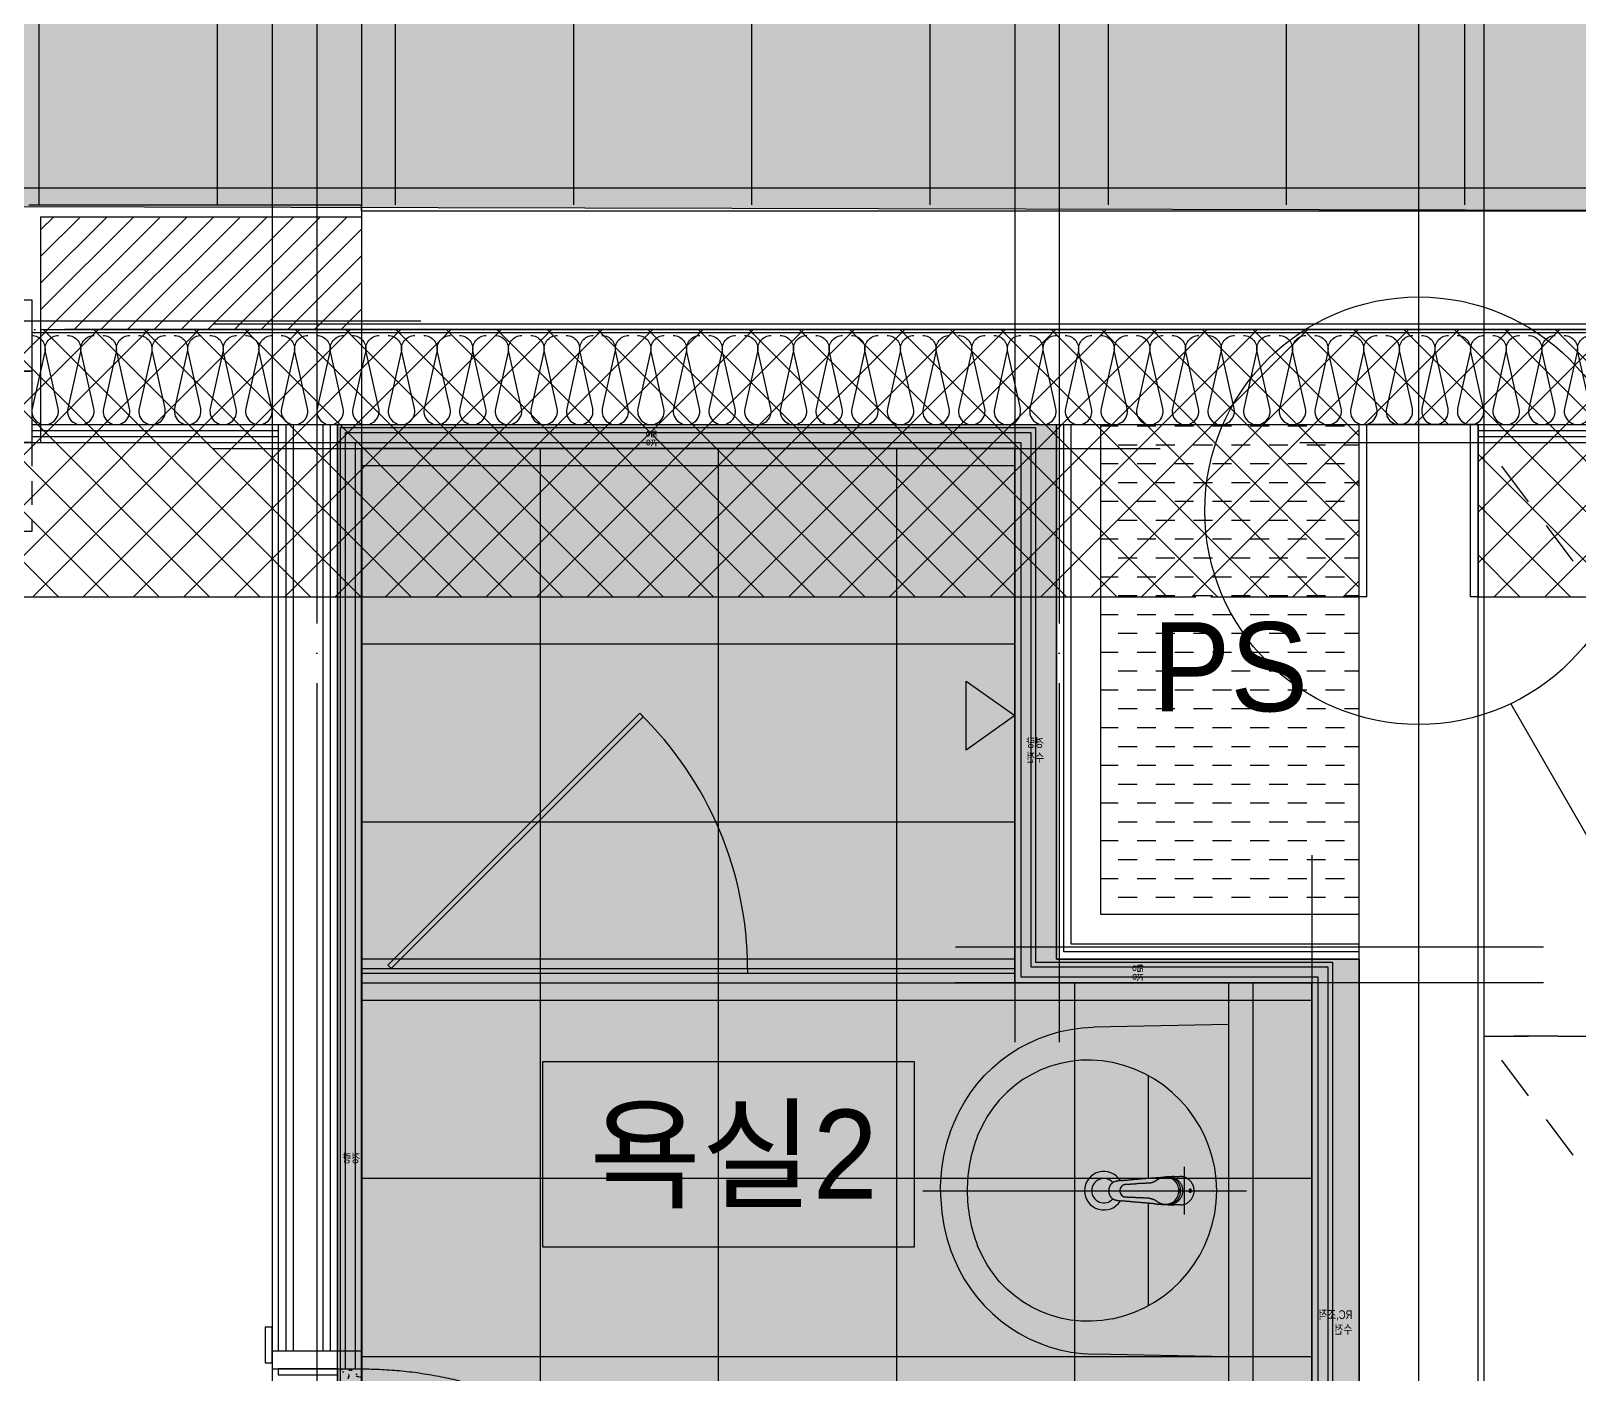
# Model space of a CAD drawing. Header units: millimetres. Extents: x -24416 to 92204, y -190080 to 23760.
# Drawn here: x 6042 to 8649, y -171930 to -169668 of the extents above; entities that cross this region are included whole.
import ezdxf
from ezdxf.enums import TextEntityAlignment as Align

# ---------------------------------------------------------------- set-up
doc = ezdxf.new("R2010")
doc.units = ezdxf.units.MM
doc.header["$LTSCALE"] = 50
for name, pattern in [('AUDIT_D_220706163347-0', [0]), ('CEN', [62, 60, -1, 0, -1]), ('H', [1.3, 0.8, -0.5]), ('HID', [2.5, 1.5, -1]), ('평면도(기준)$0$ACAD_ISO04W100', [30.5, 24, -3, 0.5, -3])]:
    doc.linetypes.add(name, pattern=pattern)
for name, color, linetype in [('84 A$0$0 TILE LINE & HATCH', 8, 'Continuous'), ('A-SOL252', 252, 'Continuous'), ('A_HAT', 8, 'Continuous'), ('AA-XXXX-UBR', 4, 'Continuous'), ('AA-단열-바닥-욕실', 30, 'Continuous'), ('ARDM', 7, 'Continuous'), ('CEN_CON', 1, 'CEN'), ('CEN_WALL', 12, 'CEN'), ('CONC', 2, 'Continuous'), ('dan1', 7, 'HID'), ('ETC', 6, 'Continuous'), ('FIN', 6, 'Continuous'), ('FUR', 4, 'Continuous'), ('FUR_가전', 8, 'HID'), ('HAT', 9, 'Continuous'), ('INS', 252, 'Continuous'), ('ROM', 7, 'AUDIT_D_220706163347-0'), ('SINA-F-DOOR', 5, 'Continuous'), ('SINA-F-FRAME', 4, 'Continuous'), ('SINA-F-단표시', 8, 'Continuous'), ('WAL', 3, 'Continuous'), ('WAL_DRY', 7, 'Continuous'), ('WIN', 4, 'Continuous'), ('바닥타일', 8, 'Continuous'), ('실명', 3, 'AUDIT_D_220706163347-0'), ('실명박스', 7, 'AUDIT_D_220706163347-0'), ('커튼박스', 6, 'Continuous')]:
    doc.layers.add(name, color=color, linetype=linetype)
for name, color, linetype, plot in [('AA-CEN', 1, 'CEN', False), ('Defpoint', 135, 'Continuous', False), ('MC', 135, 'Continuous', False)]:
    doc.layers.add(name, color=color, linetype=linetype, plot=plot)
doc.styles.add('HAUD01', font='Dotum.ttf')

# ---------------------------------------------------------------- blocks, each defined once
blk = doc.blocks.new('A$Cc42cb16b')
at = {"layer": 'FUR'}
for p, q in [((515, 560), (287.6, 555.3)), ((515, 560), (515, 0)), ((380, 301.1), (380, 473.6)), ((380, 86.4), (380, 258.9)), ((515, 0), (287.6, 4.7))]:
    blk.add_line(p, q, dxfattribs=at)
at = {"layer": 'FUR', "color": 1}
for p, q in [((440, 320), (440, 240)), ((0, 280), (545, 280))]:
    blk.add_line(p, q, dxfattribs=at)
at = {"layer": 'FUR', "flags": 128}
for points in [[(52.9, 394.9, -0.297578), (287.6, 555.3)], [(30, 280, -0.098575), (52.9, 394.9)], [(319.9, 64.3, -0.366647), (92.5, 187.3)]]:
    blk.add_lwpolyline(points, format="xyb", dxfattribs=at)
at = {"layer": 'FUR'}
for centre, radius, start, end in [((278.8, 300), 200, 78.1351, 158.6763), ((274.6, 280), 220.4, 281.8649, 78.1351), ((330, 280), 255, 158.6763, 180), ((305, 280), 32.5, 31.4345, 328.5658), ((305, 280), 20.5, 42.491, 317.5072), ((343.2, 280.1), 11.3, 130.1673, 251.7572), ((330, 280), 300, 180, 202.519), ((330, 280), 255, 180, 201.3237), ((293, 264.7), 260, 202.519, 268.8063)]:
    blk.add_arc(centre, radius, start, end, dxfattribs=at)
for points, weights in [([(314.6, 287), (313.2, 283.7), (313.2, 280)], [1, 0.981753051281, 1]), ([(323.7, 295.4), (317, 293.6), (314.6, 287)], [1, 0.881687879562, 1]), ([(333.8, 297.1), (328.7, 296.6), (323.8, 295.4)], [1, 0.997376203537, 1]), ([(334.5, 297.1), (334.2, 297.1), (333.8, 297.1)], [1, 0.999995529652, 1]), ([(334.5, 297.1), (356.5, 299.3), (378.5, 301)], [1, 0.999929606915, 1]), ([(335.9, 288.8), (338.6, 290.8), (341.9, 291)], [1, 0.954250395298, 1]), ([(378.5, 301), (384.5, 301.5), (410.9, 303.3)], [1, 0.999993741512, 1]), ([(389.9, 295), (385.7, 292.9), (381.2, 292.7)], [1, 0.978727579117, 1]), ([(393.4, 297.1), (391.7, 295.9), (389.9, 295)], [1, 0.995856523514, 1]), ([(393.8, 297.4), (393.6, 297.3), (393.4, 297.1)], [1, 0.999939501286, 1]), ([(406.5, 302.6), (399.4, 301.9), (393.8, 297.5)], [1, 0.961287915707, 1]), ([(413.6, 303.5), (410.9, 303.4), (408.3, 302.7)], [1, 0.993428587914, 1]), ([(413.6, 303.5), (413.9, 303.5), (414.2, 303.5)], [1, 0.999912261963, 1]), ([(414.2, 303.5), (437.7, 303.4), (437.6, 280)], [1, 0.707125544548, 1]), ([(313.2, 280), (313.2, 276.4), (314.6, 273)], [1, 0.981707036495, 1]), ([(314.6, 273), (317, 266.4), (323.7, 264.6)], [1, 0.881586849689, 1]), ([(323.8, 264.6), (328.7, 263.4), (333.8, 262.9)], [1, 0.997388422489, 1]), ([(333.8, 262.9), (334.2, 262.9), (334.5, 262.9)], [1, 0.999997198582, 1]), ([(378.5, 259), (356.5, 260.7), (334.5, 262.9)], [1, 0.999929606915, 1]), ([(341.9, 269), (340.8, 269.1), (339.7, 269.4)], [1, 0.994235515594, 1]), ([(381.1, 267.3), (383.8, 267.1), (386.4, 266.3)], [1, 0.992239117622, 1]), ([(386.4, 266.3), (390.2, 265.2), (393.3, 262.9)], [1, 0.985343575478, 1]), ([(393.3, 262.9), (393.5, 262.7), (393.8, 262.5)], [1, 0.999930858612, 1]), ([(393.8, 262.5), (399.4, 258.1), (406.5, 257.4)], [1, 0.960904896259, 1]), ([(437.6, 280), (437.7, 256.6), (414.2, 256.5)], [1, 0.707125544548, 1]), ([(433, 256), (457, 256), (457, 280)], [1, 0.707185387611, 1]), ([(433.6, 283.5), (433.9, 281.8), (433.9, 280)], [1, 0.996173918247, 1]), ([(433.6, 276.5), (433.9, 278.2), (433.9, 280)], [1, 0.996153950691, 1]), ([(390.5, 258), (384.5, 258.5), (378.5, 259)], [1, 0.999993622303, 1]), ([(390.6, 258), (400.5, 256.9), (413.6, 256.5)], [1, 0.999511599541, 1]), ([(408.9, 257.1), (411.2, 256.6), (413.6, 256.5)], [1, 0.99490660429, 1]), ([(414.2, 256.5), (413.9, 256.5), (413.6, 256.5)], [1, 0.999912261963, 1])]:
    blk.add_rational_spline(points, weights, degree=2, dxfattribs=at)
for points in [[(341.9, 291), (350.1, 291.3), (358.3, 291.7)], [(381.2, 292.7), (369.7, 292.2), (358.3, 291.7)], [(409, 302.8), (408.7, 302.8), (408.5, 302.7)], [(413.4, 302.8), (411.6, 302.8), (409.7, 302.8)], [(416.6, 303.6), (415.4, 303.5), (414.2, 303.5)], [(418.5, 303.6), (417.5, 303.6), (416.6, 303.6)], [(423.3, 303.7), (420.9, 303.7), (418.6, 303.6)], [(423.3, 303.7), (424.3, 303.8), (425.4, 303.8)], [(425.4, 303.8), (429.2, 303.9), (433, 304)], [(358.3, 268.3), (350.1, 268.6), (341.9, 269)], [(381.1, 267.3), (369.7, 267.8), (358.3, 268.3)], [(434.3, 283.5), (433.9, 283.5), (433.4, 283.5)], [(433.4, 276.5), (433.9, 276.5), (434.3, 276.5)], [(410, 257.2), (411.7, 257.2), (413.4, 257.1)], [(414.2, 256.5), (415.4, 256.5), (416.6, 256.4)], [(414.8, 256.5), (415.1, 256.5), (415.4, 256.5)], [(416.6, 256.4), (417.5, 256.4), (418.5, 256.4)], [(418.6, 256.4), (420.9, 256.3), (423.3, 256.3)], [(425.4, 256.2), (424.3, 256.2), (423.3, 256.3)], [(433, 256), (429.2, 256.1), (425.4, 256.2)]]:
    blk.add_open_spline(points, degree=2, dxfattribs=at)
for points, knots in [([(431.4, 280), (431.4, 283.2), (430.7, 286.4), (428.3, 292.1), (426.5, 294.7), (419.6, 301.1), (413.1, 303.3), (406.5, 302.6)], [0, 0, 0, 0, 0.248236, 0.248236, 0.496338, 0.496338, 1, 1, 1, 1]), ([(434.3, 283.5), (433.5, 288.8), (431.1, 293.7), (423.9, 300.6), (419.4, 302.6), (413.4, 302.8)], [0, 0, 0, 0, 0.5, 0.5, 1, 1, 1, 1]), ([(406.5, 257.4), (413.1, 256.7), (419.6, 258.9), (426.5, 265.3), (428.3, 267.9), (430.7, 273.6), (431.4, 276.7), (431.4, 280)], [0, 0, 0, 0, 0.502806, 0.502806, 0.750772, 0.750772, 1, 1, 1, 1]), ([(413.4, 257.1), (419.4, 257.4), (423.9, 259.4), (431.1, 266.3), (433.5, 271.2), (434.3, 276.5)], [0, 0, 0, 0, 0.5, 0.5, 1, 1, 1, 1]), ([(433.4, 283.5), (433.2, 283.5), (433.1, 283.1), (433, 281.9), (433, 280.9), (433, 280)], [0, 0, 0, 0, 0.493042, 0.493042, 1, 1, 1, 1]), ([(433, 280), (433, 279.1), (433, 278.1), (433.1, 276.8), (433.2, 276.5), (433.4, 276.5)], [0, 0, 0, 0, 0.493716, 0.493716, 1, 1, 1, 1]), ([(448.6, 280), (448.6, 281.8), (449.3, 283.2), (450.7, 283.3), (451.2, 283), (452, 281.8), (452.2, 280.9), (452.2, 280)], [0, 0, 0, 0, 0.498025, 0.498025, 0.742403, 0.742403, 1, 1, 1, 1]), ([(452.2, 280), (452.2, 279.1), (452, 278.3), (451.2, 277), (450.7, 276.7), (449.3, 276.8), (448.6, 278.2), (448.6, 280)], [0, 0, 0, 0, 0.250344, 0.250344, 0.505692, 0.505692, 1, 1, 1, 1]), ([(449.8, 283.1), (450, 283), (450.4, 282.6), (450.8, 281.9), (451.1, 281), (451.2, 280.3), (451.2, 280)], [0, 0, 0, 0, 0.213027, 0.451355, 0.721359, 1, 1, 1, 1]), ([(451.2, 280), (451.2, 278.8), (450.8, 278.1), (450.3, 277.2), (450, 277), (449.8, 276.9)], [0, 0, 0, 0, 0.435639, 0.435639, 1, 1, 1, 1])]:
    blk.add_open_spline(points, degree=3, knots=knots, dxfattribs=at)
blk.add_rational_spline([(457, 280), (457, 289.9), (450, 297), (443, 304), (433, 304)], [1, 0.923873603344, 1, 0.923873603344, 1], degree=2, knots=[0, 0, 0, 0.5, 0.5, 1, 1, 1], dxfattribs=at)
blk = doc.blocks.new('UBR 부부욕실 1600x2300')
at = {"layer": '바닥타일'}
h = blk.add_hatch(dxfattribs=at)
h.set_pattern_fill('_USER', color=256, scale=300, double=1, pattern_type=0)
h.set_pattern_definition([(0, (0, 0), (0, 300), []), (90, (0, 0), (-300, 2e-14), [])])
h.paths.add_polyline_path([(-1100, -2300), (500, -2300), (500, -900), (0, -900), (0, 0), (-1100, 0)])
at = {"layer": 'FUR', "color": 6}
blk.add_line((-450, -876), (-450, -884), dxfattribs=at)
at = {"layer": 'FUR'}
blk.add_line((360, -900), (360, -2300), dxfattribs=at)
for points in [[(-1100, -2300), (500, -2300), (500, -900), (0, -900), (0, 0), (-1100, 0)], [(-81.9, -508), (-81.9, -392), (0, -450)], [(0, -860), (-1100, -860), (-1100, -900), (0, -900)]]:
    blk.add_lwpolyline(points, close=True, dxfattribs=at)
at = {"layer": 'FUR', "color": 6}
for points in [[(-1055.7, -870.3), (-631.4, -446.1), (-625.8, -451.8), (-1050, -876)], [(-1100, -876), (0, -876), (0, -884), (-1100, -884)]]:
    blk.add_lwpolyline(points, close=True, dxfattribs=at)
blk.add_arc((-1050, -876), 600, 0, 45.764, dxfattribs=at)
at = {"layer": 'FUR'}
blk.add_blockref('A$Cc42cb16b', (-155, -1530), dxfattribs=at)
blk = doc.blocks.new('A$C4e4a4905')
at = {"layer": 'AA-XXXX-UBR', "color": 5}
blk.add_lwpolyline([(52.4991, 1482.4996), (52.4991, 12.4996), (1722.4991, 12.4996), (1722.4991, 2382.4996), (552.4991, 2382.4996), (552.4991, 1482.4996)], close=True, dxfattribs=at)
at = {"layer": 'AA-XXXX-UBR'}
for points in [[(1714.4991, 797.4996), (1714.4991, 2374.4996), (560.4991, 2374.4996), (560.4991, 1474.4996), (60.4991, 1474.4996), (60.4991, 20.4996), (1714.4991, 20.4996)], [(1697.4991, 797.4996), (1697.4991, 2357.4996), (577.4991, 2357.4996), (577.4991, 1457.4996), (77.4991, 1457.4996), (77.4991, 37.4996), (1714.4991, 37.4996)], [(1687.4991, 797.4996), (1687.4991, 2347.4996), (587.4991, 2347.4996), (587.4991, 1447.4996), (87.4991, 1447.4996), (87.4991, 47.4996), (1714.4991, 47.4996)]]:
    blk.add_lwpolyline(points, dxfattribs=at)
at = {"layer": 'Defpoint'}
blk.add_lwpolyline([(7.4991, 1487.4996), (7.4991, 7.4996), (1727.4991, 7.4996), (1727.4991, 2387.4996), (517.4991, 2387.4996), (517.4991, 1487.4996)], close=True, dxfattribs=at)
at = {"layer": 'Defpoint', "style": 'HAUD01', "width": 0.8}
for p in [(1206.55277, 2349.45649), (387.86313, 1449.45649)]:
    blk.add_text('경량', height=15, rotation=90, dxfattribs=at).set_placement(p)
for s, p in [('경량', (537.94063, 1844.42196)), ('수전', (537.94063, 1819.65292)), ('경량', (1689.456, 1144.88817)), ('RC,조적', (19.19126, 881.29726)), ('수전', (19.19126, 856.52822))]:
    blk.add_text(s, height=15, dxfattribs=at).set_placement(p)
blk = doc.blocks.new('WIN_이중창_1000')
at = {"layer": 'Defpoint'}
for p, q in [((-15, 240), (-15, 0)), ((985, 240), (985, 0))]:
    blk.add_line(p, q, dxfattribs=at)
at = {"layer": 'WIN'}
blk.add_line((485, -100), (485, 340), dxfattribs=at)
at = {"layer": 'WIN', "color": 8}
for p, q in [((942, 240), (28, 240)), ((897, 237), (505, 237)), ((465, 196), (73, 196)), ((897, 202), (505, 202)), ((930, 158), (40, 158)), ((465, 161), (73, 161)), ((930, 120), (40, 120)), ((897, 117), (505, 117)), ((897, 82), (505, 82)), ((465, 76), (73, 76)), ((930, 38), (40, 38)), ((465, 41), (73, 41)), ((930, 0), (40, 0))]:
    blk.add_line(p, q, dxfattribs=at)
at = {"layer": 'WIN'}
for points in [[(40, 158), (28, 158), (28, 240), (0, 240), (0, 120), (40, 120), (40, 158)], [(505, 216.5), (505, 202), (465, 202), (465, 237), (505, 237), (505, 222.5)], [(897, 216.5), (897, 202), (937, 202), (937, 237), (897, 237), (897, 222.5)], [(930, 158), (942, 158), (942, 240), (970, 240), (970, 120), (930, 120), (930, 158)], [(904, 222.5), (904, 216.5), (498, 216.5), (498, 222.5), (904, 222.5)], [(73, 175.5), (73, 161), (33, 161), (33, 196), (73, 196), (73, 181.5)], [(465, 175.5), (465, 161), (505, 161), (505, 196), (465, 196), (465, 181.5)], [(472, 181.5), (472, 175.5), (66, 175.5), (66, 181.5), (472, 181.5)], [(40, 38), (28, 38), (28, 120), (0, 120), (0, 0), (40, 0), (40, 38)], [(505, 96.5), (505, 82), (465, 82), (465, 117), (505, 117), (505, 102.5)], [(897, 96.5), (897, 82), (937, 82), (937, 117), (897, 117), (897, 102.5)], [(930, 38), (942, 38), (942, 120), (970, 120), (970, 0), (930, 0), (930, 38)], [(904, 102.5), (904, 96.5), (498, 96.5), (498, 102.5), (904, 102.5)], [(73, 55.5), (73, 41), (33, 41), (33, 76), (73, 76), (73, 61.5)], [(472, 61.5), (472, 55.5), (66, 55.5), (66, 61.5), (472, 61.5)], [(465, 55.5), (465, 41), (505, 41), (505, 76), (465, 76), (465, 61.5)]]:
    blk.add_lwpolyline(points, dxfattribs=at)
blk = doc.blocks.new('insul1')
blk.add_lwpolyline([(0, 0, 0.480617), (0.146, 0.183), (0.004, 0.817, -1.249969), (0.296, 0.817), (0.154, 0.183, 0.480617), (0.3, 0, 0.480617)], format="xyb")
blk = doc.blocks.new('A$C016A76E2')
at = {"layer": 'SINA-F-단표시'}
h = blk.add_hatch(dxfattribs=at)
h.set_pattern_fill('AR-SAND', color=251, scale=10, angle=90)
h.set_pattern_definition([(127.5, (671299.453, 3999847.715), (-19.26823769, -0.62993358), [0, -15.2, 0, -17, 0, -16.25]), (97.5, (671299.453, 3999847.715), (-28.22146065, 17.69776705), [0, -8.2, 0, -13.7, 0, -5.25]), (57.5, (671299.453, 3999835.415), (-0.056590535, 31.14141862), [0, -5, 0, -18, 0, -23.5]), (47.5, (671299.453, 3999835.415), (-8.77675565, 30.06126605), [0, -2.5, 0, -11.8, 0, -13.5])])
h.paths.add_polyline_path([(-150, 770), (-110, 770), (-110, 80), (-150, 80)])
at = {"layer": '84 A$0$0 TILE LINE & HATCH'}
blk.add_line((-740, 80), (-740, 50), dxfattribs=at)
at = {"layer": 'SINA-F-DOOR', "color": 8}
for points in [[(-760, 126), (-760, 176), (-580, 176), (-580, 156), (-740, 156), (-740, 126)], [(-760, 70), (-760, 20), (-580, 20), (-580, 40), (-740, 40), (-740, 70)]]:
    blk.add_lwpolyline(points, dxfattribs=at)
at = {"layer": 'SINA-F-DOOR'}
blk.add_lwpolyline([(-150, 80), (-840, 80), (-840, 116), (-150, 116), (-150, 80)], dxfattribs=at)
at = {"layer": 'SINA-F-DOOR', "color": 8}
for points in [[(-720, 116), (-780, 116), (-780, 126), (-720, 126)], [(-720, 80), (-780, 80), (-780, 70), (-720, 70)]]:
    blk.add_lwpolyline(points, close=True, dxfattribs=at)
at = {"layer": 'SINA-F-DOOR', "color": 1, "linetype": '평면도(기준)$0$ACAD_ISO04W100', "ltscale": 20}
blk.add_arc((-149.4, 78.4), 691.6, 90.0471, 177.0967, dxfattribs=at)
at = {"layer": 'SINA-F-FRAME'}
for points in [[(0, 780), (0, 840), (12, 840), (12, 780)], [(0, 800), (0, 770), (-150, 770), (-150, 800)], [(-10, 770), (-10, 760), (-110, 760), (-110, 770)], [(0, 50), (0, 80), (-150, 80), (-150, 50)], [(-10, 80), (-10, 90), (-110, 90), (-110, 80)], [(0, 70), (0, 20), (12, 20), (12, 70)]]:
    blk.add_lwpolyline(points, close=True, dxfattribs=at)
at = {"layer": 'SINA-F-단표시', "color": 7}
blk.add_line((-150, 80), (-150, 770), dxfattribs=at)
at = {"layer": 'SINA-F-단표시', "color": 8}
blk.add_line((-110, 770), (-110, 80), dxfattribs=at)
blk = doc.blocks.new('U-131B(기본)', base_point=(-85340.5, -187585.7))
at = {"layer": 'A-SOL252'}
h = blk.add_hatch(dxfattribs=at)
h.set_pattern_fill('DASH', color=256, scale=10, style=0)
h.set_pattern_definition([(0, (-291243.84, -166332.43), (31.75, 31.75), [31.75, -31.75])])
h.paths.add_polyline_path([(-82030.5, -179905.7), (-81595.5, -179905.7), (-81595.5, -180440.7), (-82030.5, -180440.7)])
h.paths.add_polyline_path([(-82030.5, -179615.7), (-81595.5, -179615.7), (-81595.5, -179905.7), (-82030.5, -179905.7)])
at = {"layer": 'A_HAT'}
h = blk.add_hatch(dxfattribs=at)
h.set_pattern_fill('ANSI31', color=256, scale=10, style=0)
h.set_pattern_definition([(45, (-291243.84, -166332.43), (-22.4506403, 22.4506403), [])])
h.paths.add_polyline_path([(-83815.5, -179265.7), (-83275.5, -179265.7), (-83275.5, -179455.7), (-83815.5, -179455.7)])
at = {"layer": '바닥타일'}
h = blk.add_hatch(dxfattribs=at)
h.set_pattern_fill('_USER', color=256, scale=300, double=1, pattern_type=0)
h.set_pattern_definition([(0, (-291243.84, -166332.43), (0, 300), []), (90, (-291243.84, -166332.43), (-300, 2e-14), [])])
h.paths.add_polyline_path([(-77055.5, -178805.7), (-77055.5, -177450.7), (-80755.5, -177450.7), (-80755.5, -178335.7), (-81225.5, -178335.7), (-81225.5, -177450.7), (-83165.5, -177450.7), (-83165.5, -178040.7), (-85395.5, -178040.7), (-85395.5, -179245.7), (-80985.5, -179245.7), (-80985.5, -178805.7)])
at = {"layer": 'CEN_CON'}
for p, q in [((-81495.5, -187885.7), (-81495.5, -176950.7)), ((-83525.5, -179445.7), (-80485.5, -179445.7))]:
    blk.add_line(p, q, dxfattribs=at)
at = {"layer": 'CEN_WALL'}
for p, q in [((-83350.5, -176950.7), (-83350.5, -182205.7)), ((-82100.5, -176950.7), (-82100.5, -180655.7)), ((-85945.5, -179440.7), (-83175.5, -179440.7)), ((-81285.5, -180495.7), (-82275.5, -180495.7))]:
    blk.add_line(p, q, dxfattribs=at)
at = {"layer": 'CONC'}
for p, q in [((-83275.5, -179255.7), (-80775.5, -179255.7)), ((-83275.5, -179255.7), (-83275.5, -179455.7)), ((-83275.5, -179455.7), (-80775.5, -179455.7)), ((-81582.5, -179905.7), (-81582.5, -179615.7)), ((-81408.5, -179615.7), (-81582.5, -179615.7)), ((-81408.5, -179905.7), (-81408.5, -179615.7)), ((-81595.5, -182095.7), (-81595.5, -179905.7)), ((-81582.5, -179905.7), (-81595.5, -179905.7)), ((-81395.5, -179905.7), (-81408.5, -179905.7)), ((-81395.5, -182095.7), (-81395.5, -179905.7))]:
    blk.add_line(p, q, dxfattribs=at)
at = {"layer": 'dan1'}
for points in [[(-81395.5, -179905.7), (-80325.5, -179905.7), (-80325.5, -179465.7), (-77485.5, -179465.7), (-77485.5, -181010.7), (-77175.5, -181010.7)], [(-81595.5, -185445.7), (-84945.5, -185445.7), (-84945.5, -179905.7), (-81595.5, -179905.7)]]:
    blk.add_lwpolyline(points, dxfattribs=at)
at = {"layer": 'FIN'}
for p in [(-83835.5, -179245.7), (-83275.5, -179255.7)]:
    blk.add_line(p, (-83275.5, -179245.7), dxfattribs=at)
at = {"layer": 'FUR_가전'}
for points in [[(-80635.5, -180645.7), (-81385.5, -180645.7), (-81385.5, -179645.7), (-80635.5, -179645.7), (-80635.5, -180645.7), (-81385.5, -179645.7)], [(-80635.5, -181645.7), (-81385.5, -181645.7), (-81385.5, -180645.7), (-80635.5, -180645.7), (-80635.5, -181645.7), (-81385.5, -180645.7)]]:
    blk.add_lwpolyline(points, dxfattribs=at)
at = {"layer": 'INS'}
for p, q in [((-83830.5, -179460.7), (-80770.5, -179460.7)), ((-83830.5, -179615.7), (-83415.5, -179615.7)), ((-82030.5, -179615.7), (-81595.5, -179615.7)), ((-81595.5, -179905.7), (-81595.5, -179615.7)), ((-81595.5, -179615.7), (-81582.5, -179615.7)), ((-81395.5, -179615.7), (-81408.5, -179615.7)), ((-81395.5, -179615.7), (-80615.5, -179615.7)), ((-81395.5, -179905.7), (-81395.5, -179615.7))]:
    blk.add_line(p, q, dxfattribs=at)
at = {"layer": 'MC'}
for p, q in [((-83425.5, -176950.7), (-83425.5, -182205.7)), ((-83275.5, -176950.7), (-83275.5, -182205.7)), ((-82175.5, -176950.7), (-82175.5, -180655.7)), ((-81385.5, -187885.7), (-81385.5, -176950.7)), ((-85945.5, -179645.7), (-83175.5, -179645.7)), ((-81695.5, -179645.7), (-80485.5, -179645.7)), ((-83525.5, -179655.7), (-81930.5, -179655.7)), ((-81675.5, -180340.7), (-81675.5, -182205.7)), ((-81285.5, -180555.7), (-82275.5, -180555.7))]:
    blk.add_line(p, q, dxfattribs=at)
at = {"layer": 'WAL'}
for p, q in [((-83815.5, -179265.7), (-83275.5, -179265.7)), ((-83815.5, -179265.7), (-83815.5, -179455.7)), ((-83815.5, -179455.7), (-83275.5, -179455.7))]:
    blk.add_line(p, q, dxfattribs=at)
at = {"layer": 'WAL_DRY'}
for p, q in [((-83830.5, -179625.7), (-83415.5, -179625.7)), ((-83415.5, -179615.7), (-83415.5, -181175.7)), ((-83415.5, -179615.7), (-82105.5, -179615.7)), ((-83403, -179615.7), (-83403, -181175.7)), ((-83390.5, -179615.7), (-83390.5, -181175.7)), ((-83340.5, -179615.7), (-83340.5, -181175.7)), ((-83328, -179615.7), (-83328, -181175.7)), ((-83315.5, -179615.7), (-83315.5, -181175.7)), ((-82105.5, -180515.7), (-82105.5, -179615.7)), ((-82105.5, -179615.7), (-82030.5, -179615.7)), ((-82093, -180503.2), (-82093, -179615.7)), ((-82080.5, -180490.7), (-82080.5, -179615.7)), ((-82030.5, -180440.7), (-82030.5, -179615.7)), ((-81395.5, -179625.7), (-80605.5, -179625.7)), ((-83830.5, -179635.7), (-83415.5, -179635.7)), ((-81395.5, -179635.7), (-80595.5, -179635.7)), ((-81595.5, -180440.7), (-82030.5, -180440.7)), ((-81595.5, -180503.2), (-82093, -180503.2)), ((-81595.5, -180490.7), (-82080.5, -180490.7)), ((-81595.5, -180515.7), (-82105.5, -180515.7))]:
    blk.add_line(p, q, dxfattribs=at)
at = {"layer": '커튼박스', "linetype": 'H'}
for p, q in [((-83830.5, -179645.7), (-83830.5, -179795.7)), ((-83830.5, -179795.7), (-84800.5, -179795.7))]:
    blk.add_line(p, q, dxfattribs=at)
at = {"layer": 'AA-XXXX-UBR', "xscale": -1}
blk.add_blockref('A$C4e4a4905', (-81588, -182003.2), dxfattribs=at)
at = {"layer": 'FUR'}
blk.add_blockref('UBR 부부욕실 1600x2300', (-82175.5, -179655.7), dxfattribs=at)
at = {"layer": 'INS', "xscale": -150, "yscale": 150, "zscale": 150, "rotation": 180, "row_count": 1, "column_count": 52, "row_spacing": 0, "column_spacing": -60}
blk.add_blockref('insul1', (-83830.5, -179465.7), dxfattribs=at)
at = {"layer": 'SINA-F-FRAME', "color": 0, "xscale": -1}
blk.add_blockref('A$C016A76E2', (-83425.5, -181975.7), dxfattribs=at)
at = {"layer": 'WIN', "xscale": -1}
blk.add_blockref('WIN_이중창_1000', (-83830.5, -179645.7), dxfattribs=at)
blk = doc.blocks.new('A$C415C5DAF')
at = {"layer": '실명박스'}
blk.add_lwpolyline([(-4955.9, -189780.6), (-4955.9, -190093.1), (-5580.9, -190093.1), (-5580.9, -189780.6)], close=True, dxfattribs=at)
at = {"layer": 'ROM', "color": 3, "style": 'HAUD01'}
blk.add_text('PS', height=150, dxfattribs=at).set_placement((-4423.7, -189115.6), align=Align.MIDDLE)
at = {"layer": '실명', "style": 'HAUD01'}
blk.add_text('욕실2', height=150, dxfattribs=at).set_placement((-5260.2, -189934.9), align=Align.MIDDLE)
blk = doc.blocks.new('A$C1CAF0AFA')
at = {"layer": 'AA-단열-바닥-욕실'}
h = blk.add_hatch(dxfattribs=at)
h.set_pattern_fill('HEX', color=256, scale=20)
h.set_pattern_definition([(0, (0, -53460), (0, 109.9852), [63.5, -127]), (120, (0, -53460), (-95.24998, -54.9926), [63.5, -127]), (60, (63.5, -53460), (-95.24998, 54.9926), [63.5, -127])])
h.paths.add_polyline_path([(21528.8, -195215.9), (23808.8, -195215.9), (23808.8, -196825.9), (21528.8, -196825.9)])
h.paths.add_polyline_path([(6558.8, -196470.9), (6558.8, -194090.9), (7768.8, -194090.9), (7768.8, -194990.9), (8278.8, -194990.9), (8278.8, -196470.9)])
at = {"layer": 'ETC'}
h = blk.add_hatch(dxfattribs=at)
h.set_pattern_fill('CROSS', color=256, scale=10, angle=45)
h.set_pattern_definition([(45, (146065.76, -53460), (7e-15, 89.802561), [31.75, -95.25]), (135, (146088.21, -53460), (-89.802561, 7e-15), [31.75, -95.25])])
h.paths.add_polyline_path([(6318.8, -201860.9), (4478.8, -201860.9), (4478.8, -200570.9), (6318.8, -200570.9)])
h.paths.add_polyline_path([(6448.8, -201860.9), (6448.8, -200580.9), (8088.8, -200580.9), (8088.8, -200755.9), (16098.8, -200755.9), (16098.8, -201860.9)])
h.paths.add_polyline_path([(30238.8, -193300.9), (31343.8, -193300.9), (31343.8, -191060.9), (30238.8, -191060.9)])
h.paths.add_polyline_path([(28743.8, -193510.9), (29208.8, -193510.9), (29208.8, -194420.9), (29848.8, -194420.9), (29848.8, -201860.9), (19288.8, -201860.9), (19288.8, -200755.9), (28743.8, -200755.9)])
h.paths.add_polyline_path([(4478.8, -192515.9), (6708.8, -192515.9), (6708.8, -191925.9), (8648.8, -191925.9), (8648.8, -192810.9), (9118.8, -192810.9), (9118.8, -191925.9), (12818.8, -191925.9), (12818.8, -193280.9), (8888.8, -193280.9), (8888.8, -193730.9), (4478.8, -193720.9)])
at = {"layer": 'HAT'}
h = blk.add_hatch(dxfattribs=at)
h.set_pattern_fill('_USER', color=5, scale=60, angle=45, double=1, pattern_type=0)
h.set_pattern_definition([(45, (0, -53460), (-42.426407, 42.426407), []), (135, (0, -53460), (-42.426407, -42.426407), [])])
h.paths.add_polyline_path([(16098.8, -198242), (19288.8, -198224.5), (19288.8, -200545.9), (28533.8, -200545.9), (28533.8, -193300.9), (30028.8, -193300.9), (30028.8, -191060.9), (25838.8, -191060.9), (25838.8, -195035.9), (19288.8, -195035.9), (19288.8, -195485.9), (25778.8, -195485.9), (25778.8, -195163.4), (25978.8, -195163.4), (25978.8, -195485.9), (26288.8, -195485.9), (26288.8, -191510.9), (29578.8, -191510.9), (29578.8, -192850.9), (28083.8, -192850.9), (28083.8, -200095.9), (25328.8, -200095.9), (25328.8, -200385.9), (25128.8, -200385.9), (25128.8, -200095.9), (19738.8, -200095.9), (19738.8, -197775.9), (15648.8, -197775.9), (15648.8, -200095.9), (13198.8, -200095.9), (13198.8, -200385.9), (12998.8, -200385.9), (12998.8, -200095.9), (8748.8, -200095.9), (8748.8, -199920.9), (8478.8, -199920.9), (8478.8, -200210.9), (8278.8, -200210.9), (8278.8, -199920.9), (4928.8, -199920.9), (4928.8, -194380.9), (8278.8, -194380.9), (8278.8, -194090.9), (8478.8, -194090.9), (8478.8, -194380.9), (9548.8, -194380.9), (9548.8, -193940.9), (12388.8, -193940.9), (12388.8, -195485.9), (12698.8, -195485.9), (12698.8, -195163.4), (12898.8, -195163.4), (12898.8, -195485.9), (19051.8, -195485.9), (19051.8, -195035.9), (16968.8, -195035.9), (16968.8, -194886), (15568.8, -194886), (15568.8, -195035.9), (12838.8, -195035.9), (12838.8, -193490.9), (9098.8, -193490.9), (9098.8, -193930.9), (4478.8, -193930.9), (4478.8, -200370.9), (8298.8, -200370.9), (8298.8, -200545.9), (16098.8, -200545.9)])
at = {"layer": 'AA-CEN', "color": 4}
for points in [[(12998.8, -200095.9), (8748.8, -200095.9), (8748.8, -199920.9), (8478.8, -199920.9), (8478.8, -200210.9), (8278.8, -200210.9), (8278.8, -199920.9), (4928.8, -199920.9), (4928.8, -194380.9), (8278.8, -194380.9), (8278.8, -194090.9), (8478.8, -194090.9), (8478.8, -194380.9), (9548.8, -194380.9), (9548.8, -193940.9), (12388.8, -193940.9)], [(12838.8, -193490.9), (9098.8, -193490.9), (9098.8, -193930.9), (4478.8, -193930.9), (4478.8, -200370.9), (8298.8, -200370.9), (8298.8, -200545.9), (16098.8, -200545.9)]]:
    blk.add_lwpolyline(points, dxfattribs=at)
at = {"layer": 'AA-CEN'}
for points in [[(4478.8, -192515.9), (6708.8, -192515.9), (6708.8, -191925.9), (8648.8, -191925.9), (8648.8, -192810.9), (9118.8, -192810.9), (9118.8, -191925.9), (12818.8, -191925.9), (12818.8, -193280.9), (8888.8, -193280.9), (8888.8, -193730.9), (4478.8, -193720.9), (4478.8, -192515.9)], [(6558.8, -196470.9), (6558.8, -194090.9), (7768.8, -194090.9), (7768.8, -194990.9), (8278.8, -194990.9), (8278.8, -196470.9), (6558.8, -196470.9)]]:
    blk.add_lwpolyline(points, dxfattribs=at)
blk = doc.blocks.new('A$C45F312F6')
at = {"layer": 'ARDM', "color": 3}
blk.add_lwpolyline([(8533.7, -194560.9), (8728.6, -194899.2), (8946.1, -194899.2)], dxfattribs=at)
blk.add_circle((8378.8, -194235.9), 360, dxfattribs=at)

msp = doc.modelspace()

# ---------------------------------------------------------------- block references
for name, p in [('A$C45F312F6', (0, 23760)), ('U-131B(기본)', (4533.8, -178300.9))]:
    msp.add_blockref(name, p)
at = {"layer": 'AA-단열-바닥-욕실'}
msp.add_blockref('A$C1CAF0AFA', (0, 23760), dxfattribs=at)
at = {"layer": '실명박스'}
msp.add_blockref('A$C415C5DAF', (12485.4, 18377.1), dxfattribs=at)

doc.saveas('drawing.dxf')
